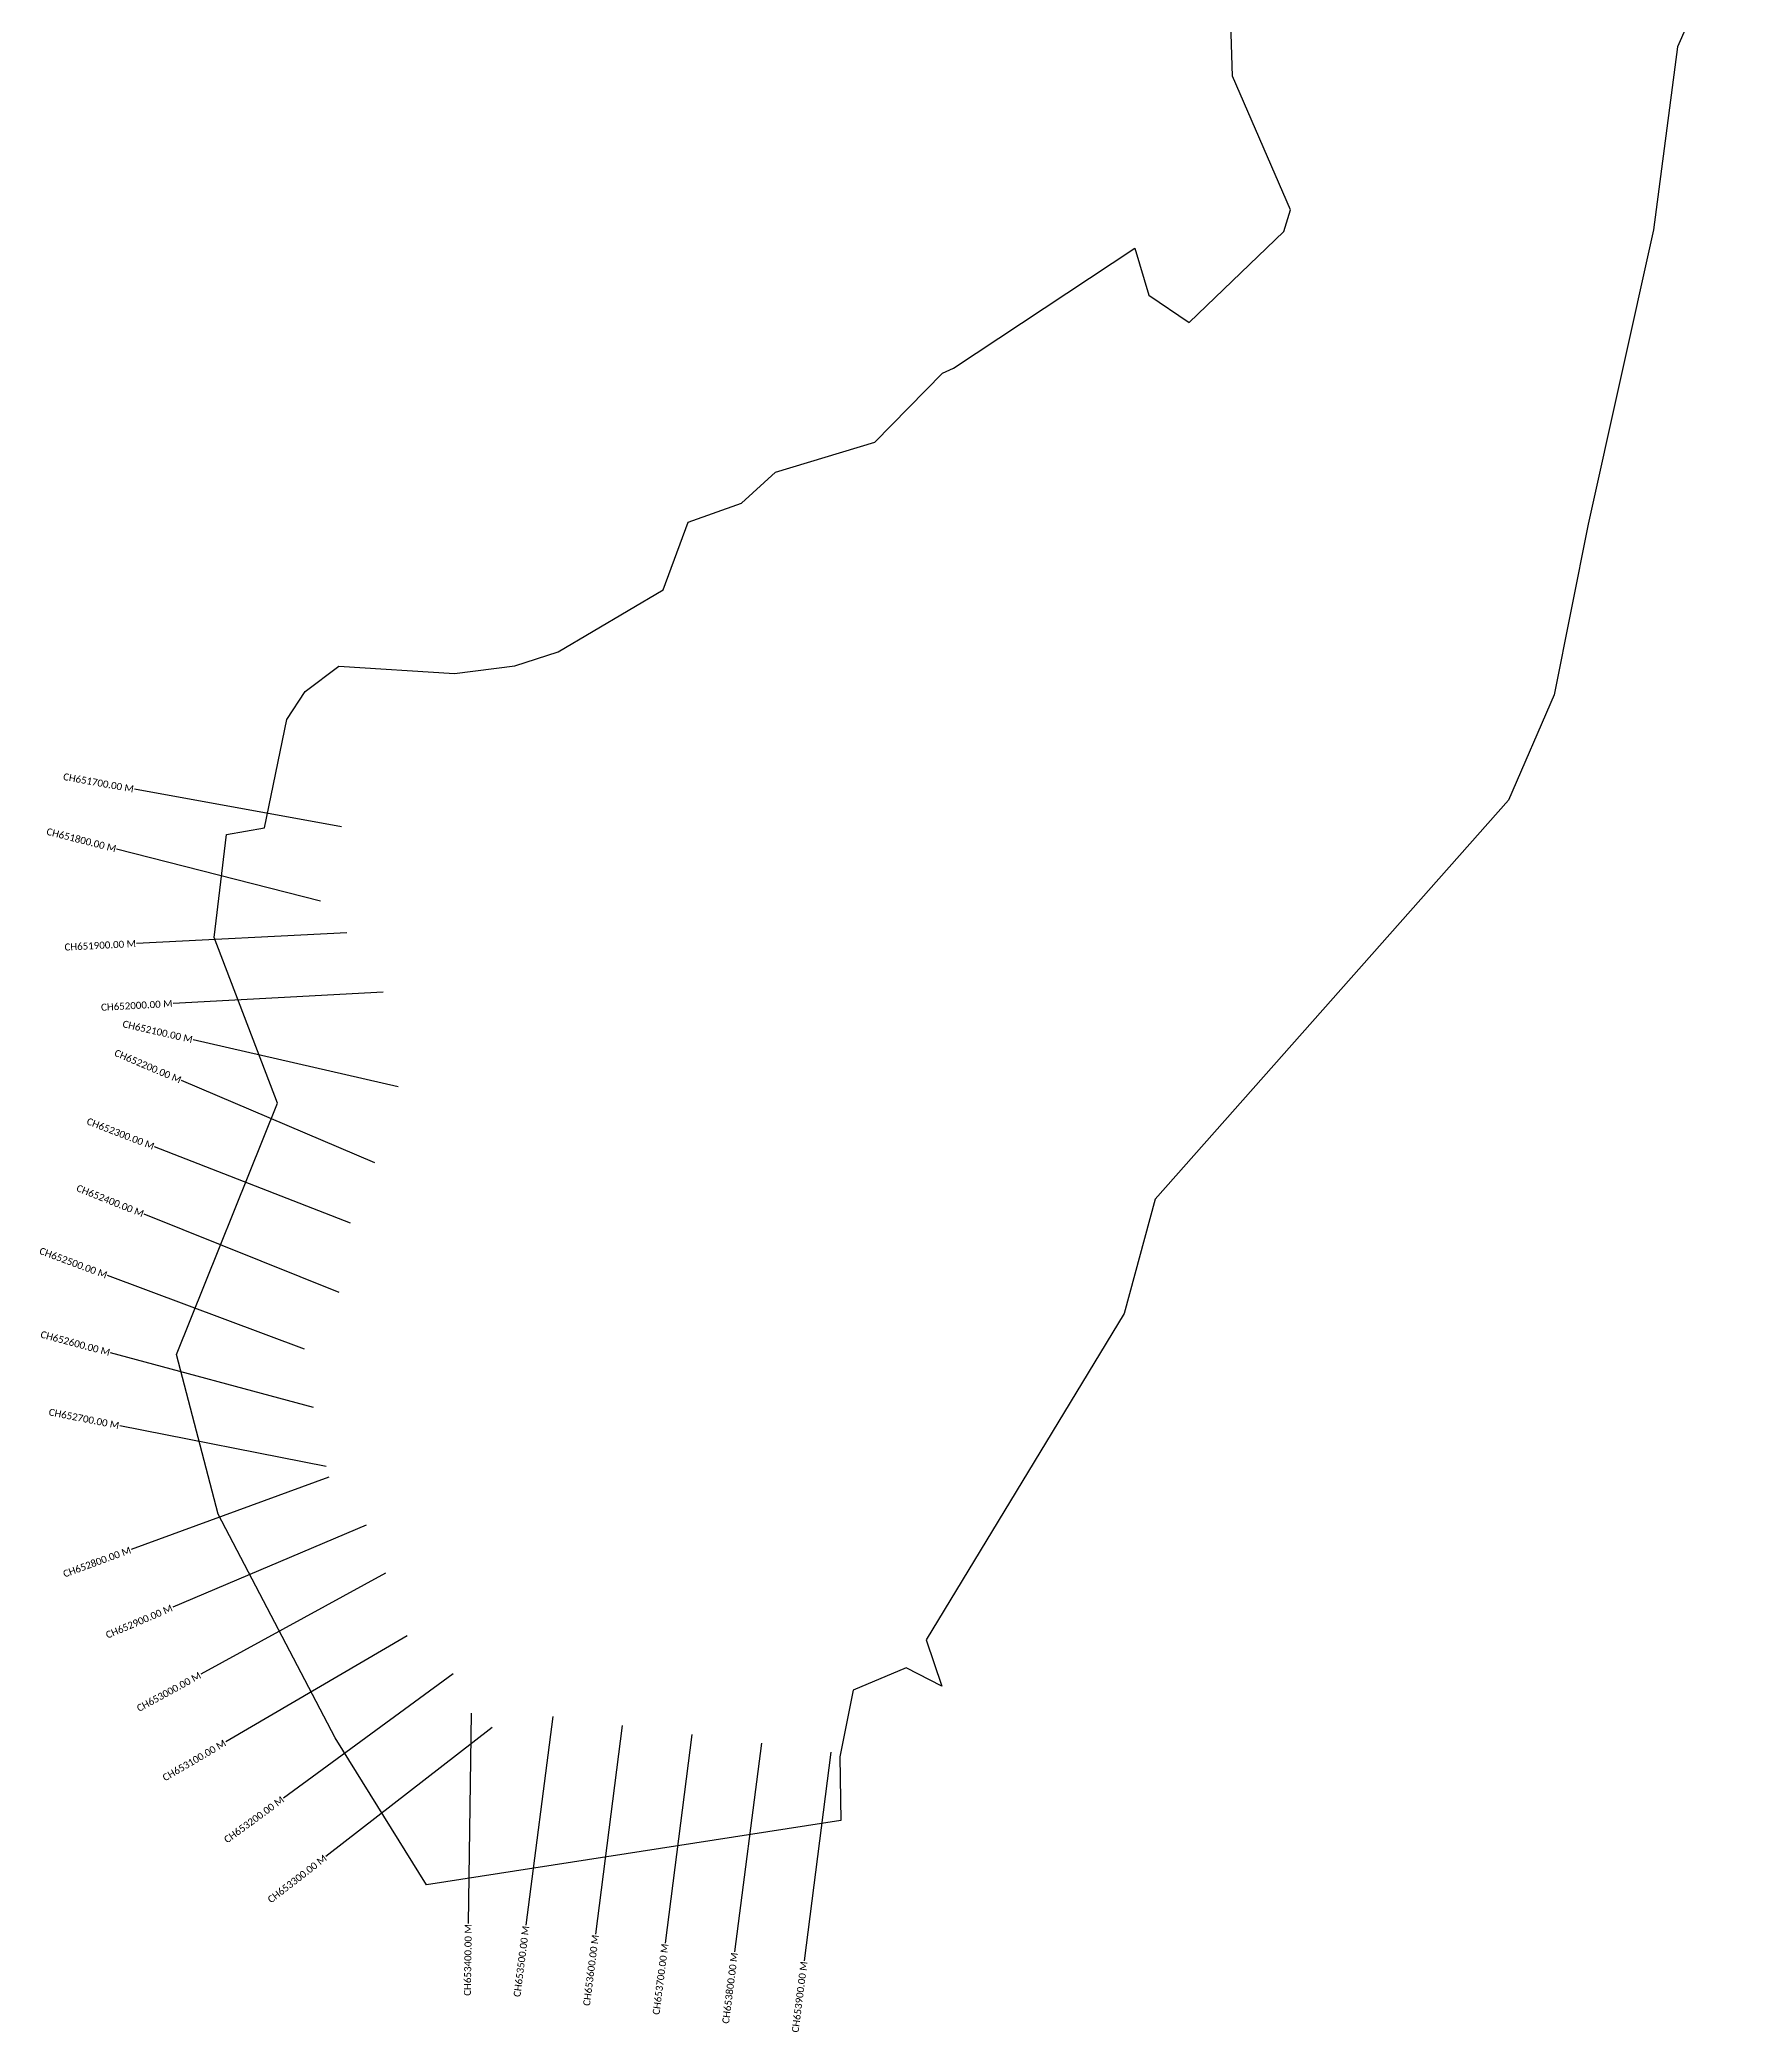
# Model space of a CAD drawing. Header units: metres. Extents: x 331611 to 336105, y 1791338 to 1797022.
# Drawn here: x 331611 to 334035, y 1791338 to 1794180 of the extents above; entities that cross this region are included whole.
import ezdxf
from ezdxf.enums import TextEntityAlignment as Align

# ---------------------------------------------------------------- set-up
doc = ezdxf.new("R2010")
doc.units = ezdxf.units.M
for name, color, linetype in [('CS', 134, 'Continuous'), ('CSMark', 6, 'Continuous'), ('village', 3, 'Continuous')]:
    doc.layers.add(name, color=color, linetype=linetype)
doc.styles.add('Legend', font='calibri.ttf')

msp = doc.modelspace()

# ---------------------------------------------------------------- linework, layer by layer
at = {"layer": 'CS'}
for p, q in [((332041.3, 1793057.7), (331746.1, 1793111.1)), ((332011.5, 1792951.5), (331720.8, 1793025.8)), ((332048.9, 1792906.4), (331749.3, 1792891.2)), ((332100.9, 1792821.9), (331801.4, 1792805.7)), ((332122.3, 1792686.5), (331829.9, 1792753.7)), ((332089.3, 1792578.1), (331813.3, 1792695.6)), ((332054.5, 1792492.4), (331774.8, 1792601)), ((332038.4, 1792393.4), (331759.9, 1792504.9)), ((331988.9, 1792312.7), (331707.8, 1792417.5)), ((332001.8, 1792229.4), (331712.1, 1792307.4)), ((332019.6, 1792145.2), (331725.3, 1792203.3)), ((332023.4, 1792129.9), (331741.6, 1792026.9)), ((332076.8, 1792061.7), (331800.7, 1791944.4)), ((332104.1, 1791992.8), (331840.9, 1791848.8)), ((332135.3, 1791903.8), (331876.4, 1791752.3)), ((332200.7, 1791849.6), (331958.7, 1791672.3)), ((332226.4, 1791793.2), (332222.4, 1791493.2)), ((332342.8, 1791788.5), (332304.7, 1791490.9)), ((332256.5, 1791772.7), (332019.4, 1791588.9)), ((332442, 1791775.8), (332403.9, 1791478.2)), ((332541.2, 1791763.1), (332503.1, 1791465.5)), ((332640.4, 1791750.4), (332602.3, 1791452.8)), ((332739.5, 1791737.7), (332701.5, 1791440.1))]:
    msp.add_line(p, q, dxfattribs=at)
at = {"layer": 'village', "color": 3, "true_color": 0x00ff00}
msp.add_polyline3d([(334035.2, 1794369.5, 0), (333947.1, 1794169.9, 0), (333913, 1793909, 0), (333819.8, 1793489.1, 0), (333771.4, 1793245.6, 0), (333706, 1793095.5, 0), (333202, 1792526.3, 0), (333157.8, 1792363.5, 0), (332875.7, 1791898, 0), (332898.1, 1791831.7, 0), (332847, 1791857.8, 0), (332771.5, 1791826.3, 0), (332752.4, 1791730.9, 0), (332754, 1791640, 0), (332162.8, 1791548.5, 0), (332032.6, 1791758.3, 0), (331865.6, 1792077.1, 0), (331806, 1792304.8, 0), (331950.4, 1792663.6, 0), (331860, 1792899.7, 0), (331877.4, 1793046.7, 0), (331931.8, 1793056.1, 0), (331963.5, 1793210.8, 0), (331989.9, 1793250.7, 0), (332037.9, 1793286.8, 0), (332202.9, 1793276.1, 0), (332288.7, 1793287.1, 0), (332350.5, 1793307.1, 0), (332500.4, 1793395.8, 0), (332536.2, 1793492.3, 0), (332611.9, 1793519, 0), (332660.8, 1793563.6, 0), (332802.3, 1793606.1, 0), (332898.8, 1793704.6, 0), (332914.7, 1793711.6, 0), (333173, 1793882.7, 0), (333193.1, 1793815.9, 0), (333250.5, 1793776.9, 0), (333385.5, 1793906.8, 0), (333395.4, 1793937.7, 0), (333312.6, 1794128.3, 0), (333306.6, 1794309.8, 0)], dxfattribs=at)

# ---------------------------------------------------------------- texts
at = {"layer": 'CSMark', "style": 'Legend'}
for s, rotation, p in [('CH651700.00 M', 349.7418, (331745.1, 1793111.3)), ('CH651800.00 M', 345.6569, (331719.9, 1793026.1)), ('CH651900.00 M', 2.908, (331748.3, 1792891.1)), ('CH652000.00 M', 3.0976, (331800.4, 1792805.6)), ('CH652100.00 M', 347.0435, (331829, 1792754)), ('CH652200.00 M', 336.9374, (331812.3, 1792696)), ('CH652300.00 M', 338.7743, (331773.9, 1792601.4)), ('CH652400.00 M', 338.1979, (331758.9, 1792505.2)), ('CH652500.00 M', 339.5622, (331706.8, 1792417.8)), ('CH652600.00 M', 344.929, (331711.1, 1792307.6)), ('CH652700.00 M', 348.8461, (331724.3, 1792203.5)), ('CH652800.00 M', 20.0978, (331740.7, 1792026.5)), ('CH652900.00 M', 23.0232, (331799.8, 1791944)), ('CH653000.00 M', 28.6937, (331840, 1791848.3)), ('CH653100.00 M', 30.3378, (331875.5, 1791751.8)), ('CH653200.00 M', 36.2232, (331957.9, 1791671.7)), ('CH653300.00 M', 37.7918, (332018.6, 1791588.3)), ('CH653400.00 M', 89.2455, (332222.4, 1791492.2)), ('CH653500.00 M', 82.7128, (332304.6, 1791489.9)), ('CH653600.00 M', 82.7128, (332403.8, 1791477.2)), ('CH653700.00 M', 82.7128, (332503, 1791464.5)), ('CH653800.00 M', 82.7128, (332602.2, 1791451.8)), ('CH653900.00 M', 82.7128, (332701.4, 1791439.2))]:
    msp.add_text(s, height=10, rotation=rotation, dxfattribs=at).set_placement(p, align=Align.MIDDLE_RIGHT)

doc.saveas('drawing.dxf')
